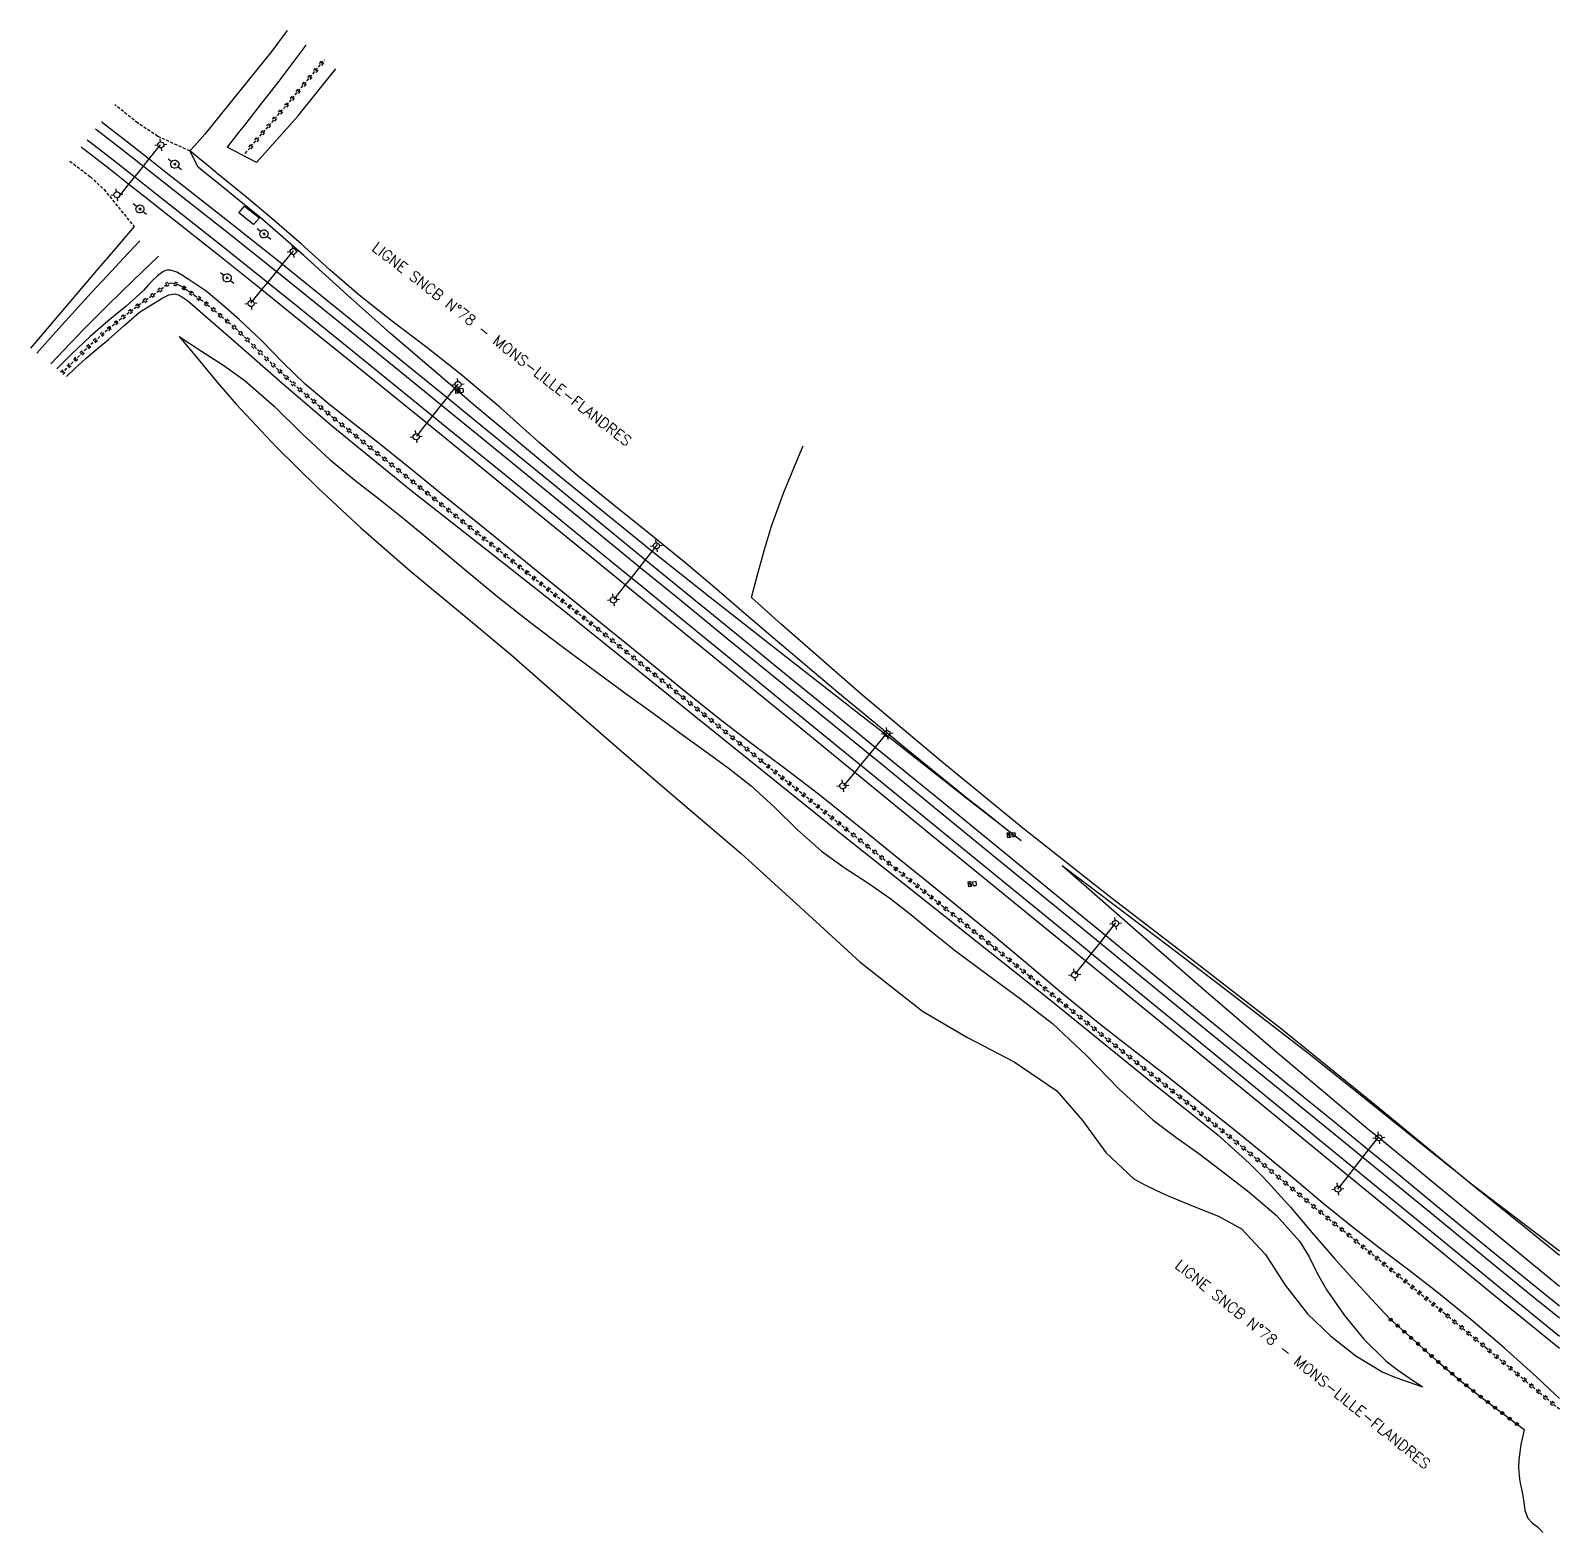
# Model space of a CAD drawing. Header units: millimetres. Extents: x 85000 to 86000, y 139000 to 140001.
# Drawn here: x 85748 to 86000, y 139446.8 to 139694.3 of the extents above; entities that cross this region are included whole.
import ezdxf

# ---------------------------------------------------------------- set-up
doc = ezdxf.new("R2010")
doc.units = ezdxf.units.MM
doc.linetypes.add('DASHED', pattern=[0.75, 0.5, -0.25])
doc.layers.get('0').update_dxf_attribs({"linetype": 'CONTINUOUS'})
for name, color, linetype in [('W0017', 7, 'CONTINUOUS'), ('W0112', 1, 'DASHED'), ('W0120', 7, 'CONTINUOUS'), ('W0211', 2, 'CONTINUOUS'), ('W0214', 2, 'CONTINUOUS'), ('W0220', 5, 'DASHED'), ('W0322', 7, 'CONTINUOUS'), ('W0330', 7, 'CONTINUOUS'), ('W0438', 7, 'CONTINUOUS'), ('W0439', 7, 'CONTINUOUS'), ('W0473', 7, 'CONTINUOUS'), ('W0610', 7, 'CONTINUOUS'), ('W0611', 7, 'CONTINUOUS'), ('W0700', 7, 'CONTINUOUS'), ('W0989', 7, 'CONTINUOUS')]:
    doc.layers.add(name, color=color, linetype=linetype)
doc.styles.get("Standard").update_dxf_attribs({"font": 'romans.shx', "width": 0.85})

# ---------------------------------------------------------------- blocks, each defined once
blk = doc.blocks.new('T610')
for p, q in [((-0.500001, 0), (-1.000002, 0)), ((0, 0.500001), (0, 1.000002)), ((0.500001, 0), (1.000002, 0)), ((0, -0.500001), (0, -1.000002))]:
    blk.add_line(p, q)
blk.add_ellipse((0, 0), major_axis=(-0.353554, 0.353554), ratio=1, start_param=3.926990817, end_param=10.2101761242)
blk = doc.blocks.new('T438')
for p, q in [((-0.4, 0.2), (0.4, 0.2)), ((-0.4, -0.2), (-0.4, 0.2)), ((0.15, 1.1), (-0.3, 1.1)), ((-0.3, 1.1), (-0.3, 0.5)), ((-0.3, 0.5), (0.15, 0.5)), ((0.3, 0.65), (0.3, 0.95)), ((0.4, 0.2), (0.4, -0.2))]:
    blk.add_line(p, q)
at = {"flags": 128}
for points in [[(-0.4, -0.2), (0.4, 0.2)], [(0.4, -0.2), (-0.4, -0.2)]]:
    blk.add_lwpolyline(points, dxfattribs=at)
for centre, major_axis, start_param, end_param in [((0.15, 0.95), (0.106, -0.106), 0.785398, 2.356194), ((0.15, 0.65), (0.106, 0.106), 3.926991, 5.497787)]:
    blk.add_ellipse(centre, major_axis=major_axis, ratio=1, start_param=start_param, end_param=end_param)
blk = doc.blocks.new('T473')
for p, q in [((-0.166667, 0.166667), (0.166667, -0.166667)), ((-0.166667, -0.166667), (0.166667, 0.166667)), ((0.500001, 0.500001), (1.000002, 1.000002)), ((-1.000002, -1.000002), (-0.500001, -0.500001))]:
    blk.add_line(p, q)
blk.add_ellipse((0, 0), major_axis=(0.471405, 0.471405), ratio=1, start_param=5.4977871438, end_param=11.780972451)
blk = doc.blocks.new('croix')
for p, q in [((-3, 0), (3, 0)), ((0, -3), (0, 3))]:
    blk.add_line(p, q)
blk = doc.blocks.new('T818')
at = {"color": 16, "linetype": 'Continuous', "xscale": 0.0001666666666666667, "yscale": 0.0001666666666666667}
blk.add_blockref('croix', (0, 0), dxfattribs=at)
blk = doc.blocks.new('t220o')
at = {"color": 0, "linetype": 'Continuous'}
for p, q in [((-0.25, 0.25), (0.25, 0.25)), ((-0.25, -0.25), (0.25, -0.25))]:
    blk.add_line(p, q, dxfattribs=at)
blk = doc.blocks.new('t322o')
at = {"color": 0, "linetype": 'Continuous'}
for radius in [0.25, 0.15]:
    blk.add_circle((0, 0), radius, dxfattribs=at)

msp = doc.modelspace()

# ---------------------------------------------------------------- linework, layer by layer
at = {"layer": 'W0017'}
for points in [[(85749.09, 139641.16), (85752.22, 139644.66), (85758.05, 139651.08), (85760.71, 139653.94), (85763.38, 139656.8), (85766.05, 139659.65)], [(85769.1, 139657.17), (85764.97, 139653.14), (85760.83, 139649.12), (85756.74, 139645.05), (85751.36, 139639.38)]]:
    msp.add_lwpolyline(points, dxfattribs=at)
at = {"layer": 'W0112'}
for points in [[(85774.29, 139674.48), (85768.99, 139676.89), (85765.68, 139679.09), (85761.95, 139682.08)], [(85754.52, 139672.81), (85756.88, 139671)], [(85756.88, 139671), (85757.9, 139670.21), (85760.15, 139668.12), (85765.11, 139662.01)]]:
    msp.add_lwpolyline(points, dxfattribs=at)
at = {"layer": 'W0120'}
msp.add_lwpolyline([(85785.28, 139672.59), (85780.44, 139675.12)], dxfattribs=at)
at = {"layer": 'W0211'}
for points in [[(85793.41, 139691.89), (85788.94, 139685.96), (85786.12, 139682.35), (85783.28, 139678.73), (85782.49, 139677.73), (85780.44, 139675.12)], [(85785.28, 139672.59), (85787.57, 139675.14), (85789.85, 139677.68), (85791.64, 139679.7), (85792.11, 139680.24), (85798.36, 139688.02)], [(85778.55, 139671), (85774.29, 139674.48)], [(85911.28, 139560.8), (85908.4, 139563.07), (85905.52, 139565.35), (85902.64, 139567.63), (85891.82, 139576.39), (85889.16, 139578.59), (85881.09, 139585.27), (85870.44, 139594.23), (85865.57, 139598.4), (85860.71, 139602.59), (85855.82, 139606.74), (85850.01, 139611.45), (85844.15, 139616.11), (85838.35, 139620.83), (85831.84, 139626.46), (85825.41, 139632.19), (85818.86, 139637.78), (85813.32, 139642.12), (85807.71, 139646.36), (85802.19, 139650.73), (85797.37, 139654.89), (85792.62, 139659.15), (85787.83, 139663.35), (85783.35, 139667.09), (85778.82, 139670.78), (85778.55, 139671)], [(86000, 139468.92), (85998.37, 139470.47), (85996.22, 139472.47), (85990.87, 139477.26), (85985.4, 139481.91), (85979.85, 139486.46), (85975.2, 139490.07), (85970.49, 139493.6), (85965.83, 139497.19), (85961.08, 139501.06), (85956.37, 139504.98), (85951.65, 139508.89), (85946.38, 139513.16), (85941.09, 139517.42), (85935.78, 139521.64), (85931.68, 139524.85), (85927.55, 139528.03), (85923.46, 139531.26), (85917.68, 139535.99), (85911.96, 139540.8), (85906.22, 139545.59), (85900.95, 139549.88), (85895.67, 139554.15), (85890.38, 139558.42), (85886.23, 139561.8), (85882.07, 139565.17), (85877.88, 139568.51), (85872.34, 139572.75), (85866.77, 139576.92), (85861.23, 139581.14), (85854.87, 139586.22), (85848.56, 139591.38), (85842.26, 139596.53), (85835.49, 139602.01), (85828.72, 139607.49), (85821.95, 139612.97), (85816.56, 139617.34), (85811.17, 139621.7), (85805.77, 139626.06), (85801.56, 139629.36), (85797.36, 139632.65), (85793.27, 139636.08), (85789.62, 139639.6), (85786.08, 139643.24), (85782.4, 139646.73), (85779.73, 139649.09), (85776.98, 139651.38), (85774.04, 139653.35), (85773.1, 139653.95), (85772.15, 139654.53), (85771.13, 139654.82), (85770.85, 139654.83), (85770.57, 139654.82), (85770.29, 139654.78), (85769.82, 139654.57), (85769.38, 139654.23), (85768.96, 139653.88), (85768.15, 139653.13), (85767.39, 139652.32), (85766.63, 139651.51), (85763.77, 139648.92), (85760.79, 139646.44), (85757.87, 139643.91), (85754.85, 139641.06), (85752.36, 139638.6)], [(85753.98, 139637.34), (85755.32, 139638.64), (85757.15, 139640.26), (85759, 139641.86), (85760.87, 139643.43), (85763.42, 139645.68), (85766.02, 139647.89), (85768.84, 139649.7), (85769.83, 139650.26), (85770.84, 139650.78), (85771.83, 139650.95), (85772.54, 139650.71), (85773.24, 139650.28), (85773.93, 139649.86), (85781.89, 139642.9), (85789.84, 139635.95), (85797.87, 139629.08), (85810.45, 139618.82), (85823.22, 139608.77), (85835.96, 139598.71), (85851.19, 139586.48), (85866.4, 139574.22), (85881.61, 139561.98), (85898.69, 139548.39), (85915.78, 139534.81), (85932.74, 139521.08), (85938.22, 139516.73), (85943.69, 139512.36), (85948.89, 139507.71), (85949.94, 139506.66), (85950.98, 139505.6), (85952.02, 139504.52), (85955.7, 139500.43), (85959.26, 139496.22), (85962.85, 139492.05), (85965.9, 139488.69), (85968.98, 139485.35), (85972.06, 139482.02)], [(85772.55, 139643.9), (85775.65, 139640.15), (85778.75, 139636.41), (85781.93, 139632.74), (85788.52, 139625.72), (85795.41, 139618.98), (85802.46, 139612.4), (85810.58, 139605.3), (85818.9, 139598.42), (85827.18, 139591.5), (85833.15, 139586.31), (85839.09, 139581.09), (85845.04, 139575.89), (85851.73, 139570.15), (85858.44, 139564.43), (85865.14, 139558.7), (85874.93, 139549.8), (85884.69, 139540.87), (85895.01, 139532.72), (85902.46, 139528.39), (85910.15, 139524.39), (85917.18, 139519.59), (85921.39, 139514.73), (85925.24, 139509.43), (85929.85, 139505.12), (85931.69, 139504.11), (85933.6, 139503.21), (85935.53, 139502.32), (85939.66, 139500.61), (85943.82, 139498.97), (85947.6, 139496.86), (85951.55, 139492.64), (85954.82, 139487.57), (85958.47, 139482.87), (85962.3, 139479.25), (85966.43, 139475.93), (85970.91, 139473.24), (85973.03, 139472.35), (85975.23, 139471.58), (85977.43, 139470.81)], [(85918.04, 139556.74), (85929.7, 139546.54), (85941.37, 139536.35), (85953.1, 139526.23), (85968.77, 139513.09), (85970.16, 139511.95), (85984.57, 139500.09), (86000, 139487.42)], [(85994.18, 139463.78), (85993.91, 139462.55), (85993.65, 139461.32), (85993.45, 139460.08), (85993.33, 139458.8), (85993.28, 139457.52), (85993.34, 139456.24), (85993.48, 139455.23), (85993.7, 139454.23), (85993.92, 139453.23), (85994.12, 139451.83), (85994.32, 139450.44), (85994.8, 139449.19), (85995.51, 139448.43), (85996.37, 139447.75), (85997.13, 139447.02), (85997.21, 139446.85)]]:
    msp.add_lwpolyline(points, dxfattribs=at)
at = {"layer": 'W0214'}
for points in [[(85790.31, 139694.32), (85787.81, 139690.95), (85778.14, 139678.97), (85776.74, 139677.25), (85775.93, 139676.32), (85775.11, 139675.4), (85774.29, 139674.48)], [(85776.65, 139671), (85775.65, 139671.81), (85774.29, 139674.48)], [(85911.28, 139560.8), (85902.2, 139567.91), (85893.12, 139575.02), (85888.93, 139578.31), (85884.05, 139582.14), (85872.03, 139591.52), (85860.02, 139600.9), (85850.48, 139608.5), (85848.1, 139610.4), (85834.4, 139621.57), (85820.81, 139632.88), (85817.9, 139635.38), (85807.38, 139644.38), (85800.2, 139650.78), (85793.07, 139657.24), (85785.81, 139663.55), (85782.44, 139666.32), (85779.05, 139669.07), (85776.65, 139671)], [(85765.11, 139662.01), (85762.02, 139658.4), (85758.93, 139654.79), (85755.84, 139651.18), (85748.04, 139641.97)], [(85772.55, 139643.9), (85776.21, 139641.51), (85779.88, 139639.13), (85783.43, 139636.6), (85788.21, 139632.42), (85792.75, 139627.93), (85797.4, 139623.58), (85801.47, 139620.26), (85805.62, 139617.03), (85809.74, 139613.77), (85814.85, 139609.52), (85819.93, 139605.22), (85825.07, 139601), (85830.44, 139596.8), (85835.88, 139592.68), (85841.35, 139588.6), (85845.98, 139585.2), (85850.63, 139581.82), (85855.28, 139578.43), (85859.15, 139575.62), (85863.02, 139572.81), (85866.78, 139569.87), (85870.68, 139566.32), (85874.46, 139562.62), (85878.41, 139559.12), (85882.14, 139556.41), (85886.01, 139553.86), (85889.8, 139551.22), (85893.38, 139548.42), (85896.9, 139545.53), (85900.45, 139542.68), (85905.8, 139538.7), (85911.21, 139534.78), (85916.46, 139530.68), (85922.04, 139525.45), (85927.41, 139519.96), (85933.05, 139514.78), (85936.76, 139511.98), (85940.56, 139509.3), (85944.27, 139506.5), (85948.86, 139502.9), (85953.32, 139499.13), (85957.14, 139494.86), (85958.73, 139492.24), (85960.14, 139489.47), (85961.67, 139486.78), (85964.57, 139482.61), (85967.78, 139478.67), (85971.38, 139475.14), (85973.33, 139473.63), (85975.38, 139472.22), (85977.43, 139470.81)], [(85918.04, 139556.74), (85924.56, 139551.83), (85931.08, 139546.92), (85937.59, 139541.98), (85944.57, 139536.65), (85951.53, 139531.29), (85958.47, 139525.9), (85966.63, 139519.44), (85974.75, 139512.93), (85981.94, 139507.14), (85982.85, 139506.41), (85986.02, 139503.85), (85994.43, 139497.07), (86000, 139492.55)]]:
    msp.add_lwpolyline(points, dxfattribs=at)
at = {"layer": 'W0220'}
for points in [[(85783.39, 139674.07), (85786.36, 139677.52), (85787.29, 139678.61), (85791.19, 139683.14), (85795.03, 139687.73), (85796.46, 139689.51)], [(86000, 139467.13), (85994.59, 139471.65), (85987.88, 139477.25), (85981.16, 139482.83), (85974.11, 139488.6), (85967.04, 139494.36), (85959.99, 139500.13), (85955.32, 139504.01), (85950.67, 139507.89), (85945.99, 139511.76), (85939, 139517.38), (85931.95, 139522.95), (85924.92, 139528.54), (85918.77, 139533.52), (85912.63, 139538.51), (85906.47, 139543.5), (85898.56, 139549.84), (85890.64, 139556.16), (85882.72, 139562.49), (85868.85, 139573.65), (85855.01, 139584.85), (85841.14, 139596), (85831.09, 139603.99), (85821.03, 139611.97), (85811, 139619.99), (85804.51, 139625.18), (85798.03, 139630.39), (85791.68, 139635.75), (85786.87, 139640.31), (85782.14, 139644.95), (85777.09, 139649.21), (85776.14, 139649.9), (85775.17, 139650.57), (85774.21, 139651.24), (85773.85, 139651.51), (85773.49, 139651.77), (85773.11, 139652.02), (85772.81, 139652.19), (85772.49, 139652.34), (85772.17, 139652.47), (85771.83, 139652.58), (85771.48, 139652.66), (85771.14, 139652.69), (85770.48, 139652.45), (85769.87, 139651.95), (85769.26, 139651.45), (85766.09, 139649.22), (85763.01, 139646.88), (85760.03, 139644.42), (85756.64, 139641.32), (85753.38, 139638.06), (85753.24, 139637.91)]]:
    msp.add_lwpolyline(points, dxfattribs=at)
at = {"layer": 'W0322'}
msp.add_lwpolyline([(85972.06, 139482.02), (85975.9, 139478.61), (85979.74, 139475.2), (85983.65, 139471.88), (85987.12, 139469.14), (85990.65, 139466.46), (85994.18, 139463.78)], dxfattribs=at)
at = {"layer": 'W0330'}
msp.add_lwpolyline([(86000, 139493.19), (85986.02, 139503.85), (85984.99, 139504.64), (85981.94, 139507.14), (85969.5, 139517.36), (85953.95, 139530), (85939.8, 139540.94), (85925.61, 139551.82), (85911.58, 139562.89), (85898.14, 139573.88), (85884.85, 139585.04), (85871.78, 139596.47), (85870.13, 139597.95), (85868.49, 139599.43), (85866.85, 139600.92), (85867.91, 139604.85), (85868.97, 139608.79), (85870.14, 139612.68), (85872.13, 139618.09), (85874.34, 139623.42), (85875.37, 139625.91)], dxfattribs=at)
at = {"layer": 'W0439'}
msp.add_lwpolyline([(85784.79, 139662.36), (85782.37, 139664.26), (85783.3, 139665.4), (85785.75, 139663.46)], close=True, dxfattribs=at)
at = {"layer": 'W0611'}
for points in [[(85765.86, 139671), (85766.65, 139671.98), (85767.61, 139673.17), (85769.48, 139675.49)], [(85762.62, 139666.97), (85764.26, 139669.01), (85765.22, 139670.2), (85765.86, 139671)], [(85784.36, 139649.42), (85786.16, 139651.63), (85787.12, 139652.81), (85788.6, 139654.62), (85789.56, 139655.81), (85791.38, 139658.04)], [(85818.45, 139636.07), (85817.9, 139635.38), (85816.68, 139633.85), (85815.73, 139632.65), (85814.3, 139630.86), (85813.35, 139629.66), (85811.62, 139627.48)], [(85844.21, 139600.56), (85846.1, 139602.96), (85847.05, 139604.16), (85848.44, 139605.92), (85849.39, 139607.12), (85850.48, 139608.5), (85851.37, 139609.63)], [(85889.2, 139578.64), (85889.16, 139578.59), (85888.93, 139578.31), (85887.25, 139576.25), (85886.28, 139575.07), (85884.84, 139573.3), (85883.87, 139572.11), (85882.03, 139569.85)], [(85920.22, 139538.84), (85921.96, 139541.03), (85922.91, 139542.23), (85924.3, 139543.99), (85925.25, 139545.19), (85926.9, 139547.27)], [(85963.5, 139503.39), (85965.25, 139505.63), (85966.19, 139506.84), (85967.62, 139508.67), (85968.55, 139509.88), (85970.16, 139511.95), (85970.26, 139512.07)]]:
    msp.add_lwpolyline(points, dxfattribs=at)
at = {"layer": 'W0700'}
for points in [[(85758.77, 139678.11), (85758.99, 139677.94), (85763.09, 139674.78)], [(85759.72, 139679.31), (85759.92, 139679.15), (85764.04, 139675.98)], [(85756.39, 139675.15), (85756.68, 139674.92), (85760.45, 139672.02)], [(85757.35, 139676.34), (85757.61, 139676.14), (85761.4, 139673.22)], [(85763.09, 139674.78), (85766.65, 139671.98), (85767.89, 139671)], [(85764.04, 139675.98), (85767.61, 139673.17), (85770.36, 139671)], [(85761.4, 139673.22), (85764.21, 139671)], [(85760.45, 139672.02), (85761.74, 139671)], [(85761.74, 139671), (85764.26, 139669.01), (85766.73, 139667.06), (85773.01, 139662.11), (85779.27, 139657.14), (85786.16, 139651.63), (85791.45, 139647.39), (85803.58, 139637.58), (85813.35, 139629.66), (85815.7, 139627.75), (85825.99, 139619.38), (85836.26, 139611), (85846.1, 139602.96), (85846.53, 139602.61), (85854.25, 139596.3), (85861.98, 139590), (85869.7, 139583.69), (85883.37, 139572.53), (85883.87, 139572.11), (85897.03, 139561.37), (85910.7, 139550.21), (85919.93, 139542.68), (85921.96, 139541.03), (85929.17, 139535.15), (85938.4, 139527.61), (85951.97, 139516.51), (85965.25, 139505.63), (85965.52, 139505.4), (85979.08, 139494.3), (85989.82, 139485.52), (86000, 139477.19)], [(85764.21, 139671), (85765.22, 139670.2), (85767.68, 139668.26), (85773.96, 139663.31), (85780.22, 139658.34), (85787.12, 139652.81), (85792.41, 139648.58), (85804.55, 139638.77), (85814.3, 139630.86), (85816.67, 139628.93), (85826.95, 139620.57), (85837.22, 139612.18), (85847.05, 139604.16), (85847.49, 139603.8), (85855.22, 139597.49), (85862.95, 139591.18), (85870.67, 139584.87), (85884.34, 139573.71), (85884.84, 139573.3), (85898, 139562.55), (85911.66, 139551.4), (85920.9, 139543.86), (85922.91, 139542.23), (85930.14, 139536.33), (85939.37, 139528.8), (85952.93, 139517.7), (85966.19, 139506.84), (85966.49, 139506.59), (85980.05, 139495.48), (85990.79, 139486.7), (86000, 139479.17)], [(85767.89, 139671), (85771.57, 139668.1), (85780.04, 139661.42), (85788.48, 139654.71), (85788.6, 139654.62), (85799.83, 139645.58), (85811.14, 139636.39), (85815.73, 139632.65), (85822.44, 139627.18), (85833.29, 139618.33), (85844.12, 139609.46), (85848.44, 139605.92), (85854.96, 139600.6), (85863.14, 139593.92), (85871.33, 139587.25), (85879.52, 139580.58), (85886.28, 139575.07), (85888.58, 139573.19), (85897.64, 139565.8), (85906.7, 139558.41), (85917.37, 139549.67), (85924.3, 139543.99), (85928.04, 139540.92), (85938.73, 139532.19), (85946.47, 139525.89), (85954.21, 139519.61), (85961.94, 139513.31), (85967.62, 139508.67), (85970.95, 139505.94), (85979.95, 139498.56), (85988.96, 139491.18), (85995.29, 139486.02), (86000, 139482.19)], [(85770.36, 139671), (85772.51, 139669.3), (85780.99, 139662.62), (85789.44, 139655.91), (85789.56, 139655.81), (85800.79, 139646.77), (85812.11, 139637.57), (85816.68, 139633.85), (85823.41, 139628.36), (85834.26, 139619.51), (85845.09, 139610.64), (85849.39, 139607.12), (85855.92, 139601.78), (85864.11, 139595.11), (85872.3, 139588.44), (85880.49, 139581.76), (85887.25, 139576.25), (85889.55, 139574.38), (85898.61, 139566.99), (85907.67, 139559.59), (85918.34, 139550.85), (85925.25, 139545.19), (85929.01, 139542.11), (85939.7, 139533.38), (85947.43, 139527.08), (85955.17, 139520.79), (85962.91, 139514.5), (85968.55, 139509.88), (85971.92, 139507.12), (85980.92, 139499.74), (85989.93, 139492.36), (85996.26, 139487.21), (86000, 139484.16)]]:
    msp.add_lwpolyline(points, dxfattribs=at)

# ---------------------------------------------------------------- block references
at = {"layer": 'W0220'}
for p, rotation in [((85795.06, 139687.77), 51.23718348417268), ((85796, 139688.94), 51.23718348417268), ((85793.14, 139685.47), 50.0313402379678), ((85794.1, 139686.62), 50.0313402379678), ((85790.23, 139682.03), 49.31042225158203), ((85791.21, 139683.17), 50.0313402379678), ((85792.17, 139684.32), 50.0313402379678), ((85788.28, 139679.76), 49.31042225158203), ((85789.26, 139680.89), 49.31042225158203), ((85786.32, 139677.48), 49.30866491649658), ((85787.3, 139678.62), 49.31042225158203), ((85784.36, 139675.21), 49.30866491649658), ((85785.34, 139676.34), 49.30866491649658), ((85770.53, 139652.47), 199.8233538836277), ((85771.98, 139652.53), 162.1213034063018), ((85773.32, 139651.88), 146.981474709043), ((85766.91, 139649.8), 215.1157978205077), ((85768.14, 139650.67), 215.1157978205077), ((85769.36, 139651.54), 219.5184462460793), ((85774.54, 139651.01), 145.0919208164685), ((85775.77, 139650.15), 145.295594768852), ((85777, 139649.28), 144.4679978672179), ((85763.31, 139647.11), 217.3140420788968), ((85764.51, 139648.02), 217.3140420788968), ((85765.7, 139648.92), 217.3140420788968), ((85778.15, 139648.32), 139.8288697942649), ((85779.29, 139647.36), 139.8288697942649), ((85759.84, 139644.25), 222.4614554018587), ((85760.99, 139645.21), 219.477172281162), ((85762.15, 139646.16), 219.477172281162), ((85780.44, 139646.39), 139.8288697942649), ((85781.59, 139645.42), 139.8288697942649), ((85782.69, 139644.41), 135.4948121083601), ((85757.63, 139642.22), 222.4614554018587), ((85758.73, 139643.23), 222.4614554018587), ((85783.76, 139643.36), 135.4948121083601), ((85784.83, 139642.31), 135.4948121083601), ((85754.4, 139639.08), 225.0175807846276), ((85755.46, 139640.14), 225.0175807846276), ((85756.52, 139641.2), 225.0175807846276), ((85785.9, 139641.26), 135.4948121083601), ((85786.97, 139640.21), 136.5349418228022), ((85788.06, 139639.17), 136.5349418228022), ((85753.34, 139638.02), 225.6328825332048), ((85789.15, 139638.14), 136.5349418228022), ((85790.24, 139637.11), 136.5349418228022), ((85791.33, 139636.08), 136.5349418228022), ((85792.46, 139635.09), 139.8766078463831), ((85793.6, 139634.12), 139.8766078463831), ((85794.75, 139633.16), 139.8766078463831), ((85795.9, 139632.19), 139.8766078463831), ((85797.04, 139631.23), 139.8766078463831), ((85798.19, 139630.26), 141.175542969701), ((85799.36, 139629.32), 141.175542969701), ((85800.53, 139628.38), 141.175542969701), ((85801.7, 139627.44), 141.175542969701), ((85802.87, 139626.5), 141.175542969701), ((85804.04, 139625.56), 141.175542969701), ((85805.21, 139624.62), 141.357411259255), ((85806.38, 139623.69), 141.357411259255), ((85807.55, 139622.75), 141.357411259255), ((85808.72, 139621.81), 141.357411259255), ((85809.89, 139620.88), 141.357411259255), ((85811.07, 139619.94), 141.3311302594017), ((85812.24, 139619), 141.3311302594017), ((85813.41, 139618.06), 141.3311302594017), ((85814.58, 139617.13), 141.3311302594017), ((85815.75, 139616.19), 141.3311302594017), ((85816.92, 139615.25), 141.3311302594017), ((85818.09, 139614.31), 141.3311302594017), ((85819.26, 139613.38), 141.3311302594017), ((85820.44, 139612.44), 141.3311302594017), ((85821.61, 139611.51), 141.6071454059639), ((85822.78, 139610.57), 141.6071454059639), ((85823.96, 139609.64), 141.6071454059639), ((85825.14, 139608.71), 141.6071454059639), ((85826.31, 139607.78), 141.6071454059639), ((85827.49, 139606.85), 141.6071454059639), ((85828.66, 139605.92), 141.6071454059639), ((85829.84, 139604.99), 141.6071454059639), ((85831.01, 139604.05), 141.6071454059639), ((85832.19, 139603.12), 141.5088722638693), ((85833.36, 139602.19), 141.5088722638693), ((85834.54, 139601.25), 141.5088722638693), ((85835.71, 139600.32), 141.5088722638693), ((85836.88, 139599.39), 141.5088722638693), ((85838.06, 139598.45), 141.5088722638693), ((85839.23, 139597.52), 141.5088722638693), ((85840.41, 139596.58), 141.5088722638693), ((85841.58, 139595.65), 141.1863806410172), ((85842.75, 139594.71), 141.1863806410172), ((85843.92, 139593.77), 141.1863806410172), ((85845.08, 139592.83), 141.1863806410172), ((85846.25, 139591.89), 141.1863806410172), ((85847.42, 139590.95), 141.1863806410172), ((85848.59, 139590.01), 141.1863806410172), ((85849.76, 139589.07), 141.1863806410172), ((85850.93, 139588.13), 141.1863806410172), ((85852.1, 139587.19), 141.1863806410172), ((85853.27, 139586.25), 141.1863806410172), ((85854.44, 139585.31), 141.1863806410172), ((85855.6, 139584.37), 141.046648193354), ((85856.77, 139583.42), 141.046648193354), ((85857.94, 139582.48), 141.046648193354), ((85859.1, 139581.54), 141.046648193354), ((85860.27, 139580.59), 141.046648193354), ((85861.44, 139579.65), 141.046648193354), ((85862.6, 139578.71), 141.046648193354), ((85863.77, 139577.76), 141.046648193354), ((85864.93, 139576.82), 141.046648193354), ((85866.1, 139575.88), 141.046648193354), ((85867.27, 139574.93), 141.046648193354), ((85868.43, 139573.99), 141.046648193354), ((85869.6, 139573.05), 141.1471826214874), ((85870.77, 139572.11), 141.1471826214874), ((85871.94, 139571.17), 141.1471826214874), ((85873.11, 139570.23), 141.1471826214874), ((85874.27, 139569.29), 141.1471826214874), ((85875.44, 139568.35), 141.1471826214874), ((85876.61, 139567.4), 141.1471826214874), ((85877.78, 139566.46), 141.1471826214874), ((85878.95, 139565.52), 141.1471826214874), ((85880.11, 139564.58), 141.1471826214874), ((85881.28, 139563.64), 141.1471826214874), ((85882.45, 139562.7), 141.1471826214874), ((85883.62, 139561.76), 141.3710832378201), ((85884.79, 139560.83), 141.3710832378201), ((85885.97, 139559.89), 141.3710832378201), ((85887.14, 139558.95), 141.3710832378201), ((85888.31, 139558.02), 141.3710832378201), ((85889.48, 139557.08), 141.3710832378201), ((85890.65, 139556.14), 141.4355154534539), ((85891.83, 139555.21), 141.4355154534539), ((85893, 139554.27), 141.4355154534539), ((85894.17, 139553.34), 141.4355154534539), ((85895.34, 139552.4), 141.4355154534539), ((85896.52, 139551.47), 141.4355154534539), ((85897.69, 139550.53), 141.4355154534539), ((85898.86, 139549.6), 141.2828200784917), ((85900.03, 139548.66), 141.2828200784917), ((85901.2, 139547.72), 141.2828200784917), ((85902.37, 139546.78), 141.2828200784917), ((85903.54, 139545.84), 141.2828200784917), ((85904.71, 139544.91), 141.2828200784917), ((85905.88, 139543.97), 141.2828200784917), ((85907.05, 139543.03), 140.9977569965923), ((85908.22, 139542.08), 140.9977569965923), ((85909.38, 139541.14), 140.9977569965923), ((85910.55, 139540.19), 140.9977569965923), ((85911.72, 139539.25), 140.9977569965923), ((85912.88, 139538.31), 140.8857778952518), ((85914.04, 139537.36), 140.8857778952518), ((85915.21, 139536.41), 140.8857778952518), ((85916.37, 139535.47), 140.8857778952518), ((85917.54, 139534.52), 140.8857778952518), ((85918.7, 139533.57), 140.8857778952518), ((85919.87, 139532.63), 141.0339149518856), ((85921.03, 139531.69), 141.0339149518856), ((85922.2, 139530.74), 141.0339149518856), ((85923.36, 139529.8), 141.0339149518856), ((85924.53, 139528.86), 141.0339149518856), ((85925.7, 139527.92), 141.5016159498149), ((85926.88, 139526.99), 141.5016159498149), ((85928.05, 139526.05), 141.5016159498149), ((85929.22, 139525.12), 141.5016159498149), ((85930.4, 139524.19), 141.5016159498149), ((85931.57, 139523.25), 141.5016159498149), ((85932.75, 139522.32), 141.6739923576076), ((85933.92, 139521.39), 141.6739923576076), ((85935.1, 139520.46), 141.6739923576076), ((85936.28, 139519.53), 141.6739923576076), ((85937.45, 139518.6), 141.6739923576076), ((85938.63, 139517.67), 141.6739923576076), ((85939.8, 139516.73), 141.2026677888483), ((85940.97, 139515.79), 141.2026677888483), ((85942.14, 139514.85), 141.2026677888483), ((85943.31, 139513.91), 141.2026677888483), ((85944.48, 139512.97), 141.2026677888483), ((85945.65, 139512.03), 141.2026677888483), ((85946.81, 139511.08), 140.4533173047723), ((85947.97, 139510.13), 140.4533173047723), ((85949.12, 139509.17), 140.4533173047723), ((85950.28, 139508.22), 140.4533173047723), ((85951.43, 139507.26), 140.1315183873554), ((85952.58, 139506.3), 140.1315183873554), ((85953.73, 139505.34), 140.1315183873554), ((85954.89, 139504.37), 140.1315183873554), ((85956.04, 139503.41), 140.2585438295974), ((85957.19, 139502.45), 140.2585438295974), ((85958.35, 139501.5), 140.2585438295974), ((85959.5, 139500.54), 140.2585438295974), ((85960.66, 139499.58), 140.6774166620852), ((85961.82, 139498.63), 140.6774166620852), ((85962.98, 139497.68), 140.6774166620852), ((85964.14, 139496.73), 140.6774166620852), ((85965.3, 139495.78), 140.6774166620852), ((85966.46, 139494.83), 140.6774166620852), ((85967.62, 139493.88), 140.8610032820347), ((85968.78, 139492.93), 140.8610032820347), ((85969.95, 139491.99), 140.8610032820347), ((85971.11, 139491.04), 140.8610032820347), ((85972.27, 139490.09), 140.8610032820347), ((85973.44, 139489.15), 140.8610032820347), ((85974.6, 139488.2), 140.6822805769515), ((85975.76, 139487.25), 140.6822805769515), ((85976.92, 139486.3), 140.6822805769515), ((85978.08, 139485.35), 140.6822805769515), ((85979.24, 139484.4), 140.6822805769515), ((85980.4, 139483.45), 140.6822805769515), ((85981.56, 139482.49), 140.3203424258806), ((85982.71, 139481.54), 140.3203424258806), ((85983.87, 139480.58), 140.3203424258806), ((85985.02, 139479.62), 140.3203424258806), ((85986.18, 139478.66), 140.3203424258806), ((85987.33, 139477.71), 140.3203424258806), ((85988.48, 139476.75), 140.1440575285372), ((85989.64, 139475.78), 140.1440575285372), ((85990.79, 139474.82), 140.1440575285372), ((85991.94, 139473.86), 140.1440575285372), ((85993.09, 139472.9), 140.1440575285372), ((85994.24, 139471.94), 140.1440575285372), ((85995.39, 139470.98), 140.1482592006565), ((85996.55, 139470.02), 140.1482592006565), ((85997.7, 139469.06), 140.1482592006565), ((85998.85, 139468.09), 140.1482592006565)]:
    msp.add_blockref('t220o', p, dxfattribs=dict(at, rotation=rotation))
at = {"layer": 'W0322'}
for p, rotation in [((85972.19, 139481.9), 318.4118842013445), ((85973.32, 139480.9), 318.4118842013445), ((85974.44, 139479.91), 318.4118842013445), ((85975.56, 139478.91), 318.4118842013445), ((85976.68, 139477.92), 318.396125498305), ((85977.8, 139476.92), 318.396125498305), ((85978.92, 139475.92), 318.396125498305), ((85980.05, 139474.93), 319.696739581425), ((85981.2, 139473.96), 319.696739581425), ((85982.34, 139472.99), 319.696739581425), ((85983.48, 139472.02), 319.696739581425), ((85984.66, 139471.09), 321.669729822126), ((85985.83, 139470.16), 321.669729822126), ((85987.01, 139469.23), 321.669729822126), ((85988.2, 139468.32), 322.7989464745801), ((85989.4, 139467.41), 322.7989464745801), ((85990.59, 139466.5), 322.7989464745801), ((85991.79, 139465.6), 322.7808210528238), ((85992.98, 139464.69), 322.7808210528238)]:
    msp.add_blockref('t322o', p, dxfattribs=dict(at, rotation=rotation))
at = {"layer": 'W0438', "rotation": 276.2800217580792}
for p in [(85818.29, 139634.92), (85909.23, 139561.73), (85902.82, 139553.66)]:
    msp.add_blockref('T438', p, dxfattribs=at)
at = {"layer": 'W0473', "rotation": 276.2800217580792}
for p in [(85771.81, 139672.3), (85766.07, 139664.93), (85786.51, 139660.82), (85780.44, 139653.57)]:
    msp.add_blockref('T473', p, dxfattribs=at)
at = {"layer": 'W0610', "rotation": 276.2800217580792}
for p in [(85769.51, 139675.47), (85762.28, 139667.27), (85791.32, 139657.92), (85784.37, 139649.34), (85818.5, 139636), (85811.58, 139627.4), (85851.17, 139609.4), (85844.12, 139600.49), (85889.19, 139578.5), (85881.91, 139569.85), (85926.84, 139547.2), (85920.11, 139538.71), (85970.24, 139511.88), (85963.49, 139503.43)]:
    msp.add_blockref('T610', p, dxfattribs=at)
at = {"layer": 'W0611'}
for p, rotation in [((85769.48, 139675.49), 321.1511953972881), ((85767.61, 139673.17), 321.1511953972881), ((85765.22, 139670.2), 321.165934945517), ((85765.86, 139671), 321.1476129630685), ((85766.65, 139671.98), 321.1531044351611), ((85764.26, 139669.01), 321.1296119995109), ((85762.62, 139666.97), 321.1489892461862), ((85791.38, 139658.04), 320.8491951680414), ((85788.6, 139654.62), 320.8370954879268), ((85789.56, 139655.81), 320.8491951680414), ((85787.12, 139652.81), 320.8298691477848), ((85786.16, 139651.63), 320.8370954879268), ((85784.36, 139649.42), 320.8425562241682), ((85817.9, 139635.38), 141.5462895110603), ((85818.45, 139636.07), 141.5223975093436), ((85815.73, 139632.65), 141.5117833953734), ((85816.68, 139633.85), 141.527315245546), ((85813.35, 139629.66), 141.5330252836922), ((85814.3, 139630.86), 141.527315245546), ((85811.62, 139627.48), 141.5330252836922), ((85851.37, 139609.63), 321.6950184740991), ((85849.39, 139607.12), 321.7071420598759), ((85850.48, 139608.5), 321.6950184740991), ((85847.05, 139604.16), 321.7182581927501), ((85848.44, 139605.92), 321.6618783962462), ((85846.1, 139602.96), 321.6850976243297), ((85844.21, 139600.56), 321.691999530486), ((85888.93, 139578.31), 140.8077548164852), ((85889.16, 139578.59), 140.7768003991667), ((85889.2, 139578.64), 141.2034413354824), ((85886.28, 139575.07), 140.8414959509851), ((85887.25, 139576.25), 140.808069005187), ((85883.87, 139572.11), 140.812809156471), ((85884.84, 139573.3), 140.808069005187), ((85882.03, 139569.85), 140.812809156471), ((85926.9, 139547.27), 321.5994163162865), ((85924.3, 139543.99), 321.5799229563953), ((85925.25, 139545.19), 321.5994163162865), ((85922.91, 139542.23), 321.61086712843), ((85920.22, 139538.84), 321.5963461462545), ((85921.96, 139541.03), 321.6092654490696), ((85970.16, 139511.95), 322.1250164483919), ((85970.26, 139512.07), 322.1250164483919), ((85967.62, 139508.67), 322.1118854097125), ((85968.55, 139509.88), 322.1058202017296), ((85966.19, 139506.84), 322.1293399581365), ((85963.5, 139503.39), 322.1179437875063), ((85965.25, 139505.63), 322.0823550868359)]:
    msp.add_blockref('T818', p, dxfattribs=dict(at, rotation=rotation))

# ---------------------------------------------------------------- texts
at = {"layer": 'W0989'}
for rotation, p in [(322.2878, (85804.16, 139658.23)), (321.0341, (85936.49, 139490.58))]:
    msp.add_text('LIGNE SNCB N°78 - MONS-LILLE-FLANDRES', height=1.75, rotation=rotation, dxfattribs=at).set_placement(p)

doc.saveas('drawing.dxf')
